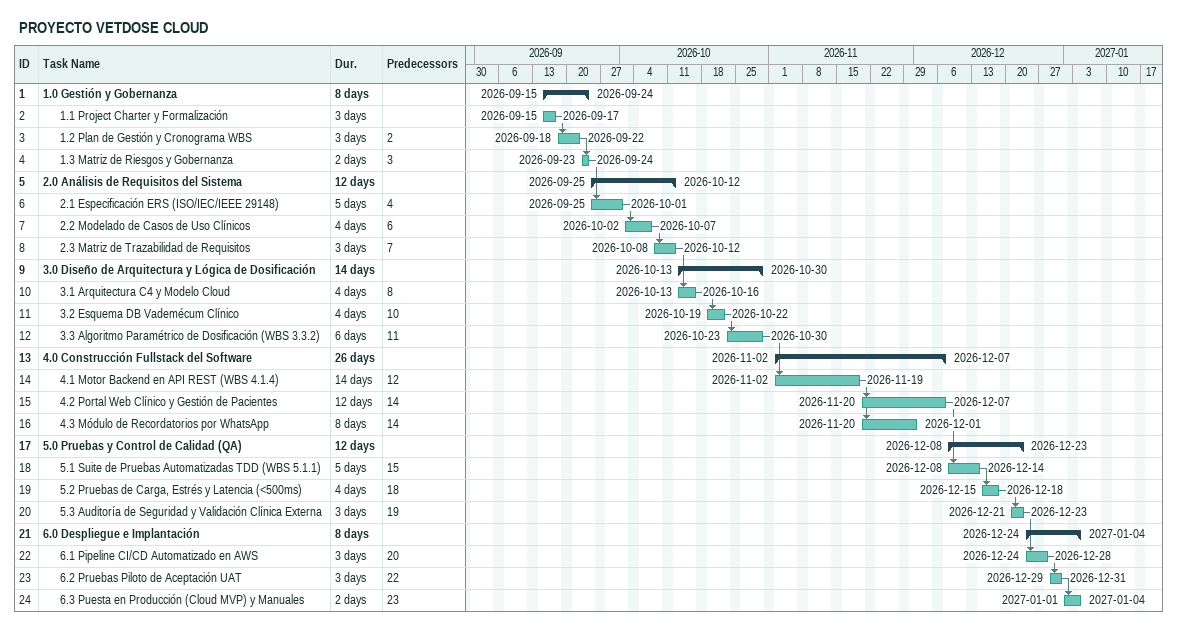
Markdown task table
PROYECTO VETDOSE CLOUD

| ID | Level | Task | Duration | Start | Finish | Predecessors |
|---|---|---|---|---|---|---|
| 1 | 1 | **1.0 Gestión y Gobernanza** | 8d | 2026-09-15 | 2026-09-24 |  |
| 2 | 2 | 1.1 Project Charter y Formalización | 3d | 2026-09-15 | 2026-09-17 |  |
| 3 | 2 | 1.2 Plan de Gestión y Cronograma WBS | 3d | 2026-09-18 | 2026-09-22 | 2 |
| 4 | 2 | 1.3 Matriz de Riesgos y Gobernanza | 2d | 2026-09-23 | 2026-09-24 | 3 |
| 5 | 1 | **2.0 Análisis de Requisitos del Sistema** | 12d | 2026-09-25 | 2026-10-12 |  |
| 6 | 2 | 2.1 Especificación ERS (ISO/IEC/IEEE 29148) | 5d | 2026-09-25 | 2026-10-01 | 4 |
| 7 | 2 | 2.2 Modelado de Casos de Uso Clínicos | 4d | 2026-10-02 | 2026-10-07 | 6 |
| 8 | 2 | 2.3 Matriz de Trazabilidad de Requisitos | 3d | 2026-10-08 | 2026-10-12 | 7 |
| 9 | 1 | **3.0 Diseño de Arquitectura y Lógica de Dosificación** | 14d | 2026-10-13 | 2026-10-30 |  |
| 10 | 2 | 3.1 Arquitectura C4 y Modelo Cloud | 4d | 2026-10-13 | 2026-10-16 | 8 |
| 11 | 2 | 3.2 Esquema DB Vademécum Clínico | 4d | 2026-10-19 | 2026-10-22 | 10 |
| 12 | 2 | 3.3 Algoritmo Paramétrico de Dosificación (WBS 3.3.2) | 6d | 2026-10-23 | 2026-10-30 | 11 |
| 13 | 1 | **4.0 Construcción Fullstack del Software** | 26d | 2026-11-02 | 2026-12-07 |  |
| 14 | 2 | 4.1 Motor Backend en API REST (WBS 4.1.4) | 14d | 2026-11-02 | 2026-11-19 | 12 |
| 15 | 2 | 4.2 Portal Web Clínico y Gestión de Pacientes | 12d | 2026-11-20 | 2026-12-07 | 14 |
| 16 | 2 | 4.3 Módulo de Recordatorios por WhatsApp | 8d | 2026-11-20 | 2026-12-01 | 14 |
| 17 | 1 | **5.0 Pruebas y Control de Calidad (QA)** | 12d | 2026-12-08 | 2026-12-23 |  |
| 18 | 2 | 5.1 Suite de Pruebas Automatizadas TDD (WBS 5.1.1) | 5d | 2026-12-08 | 2026-12-14 | 15 |
| 19 | 2 | 5.2 Pruebas de Carga, Estrés y Latencia (<500ms) | 4d | 2026-12-15 | 2026-12-18 | 18 |
| 20 | 2 | 5.3 Auditoría de Seguridad y Validación Clínica Externa | 3d | 2026-12-21 | 2026-12-23 | 19 |
| 21 | 1 | **6.0 Despliegue e Implantación** | 8d | 2026-12-24 | 2027-01-04 |  |
| 22 | 2 | 6.1 Pipeline CI/CD Automatizado en AWS | 3d | 2026-12-24 | 2026-12-28 | 20 |
| 23 | 2 | 6.2 Pruebas Piloto de Aceptación UAT | 3d | 2026-12-29 | 2026-12-31 | 22 |
| 24 | 2 | 6.3 Puesta en Producción (Cloud MVP) y Manuales | 2d | 2027-01-01 | 2027-01-04 | 23 |
